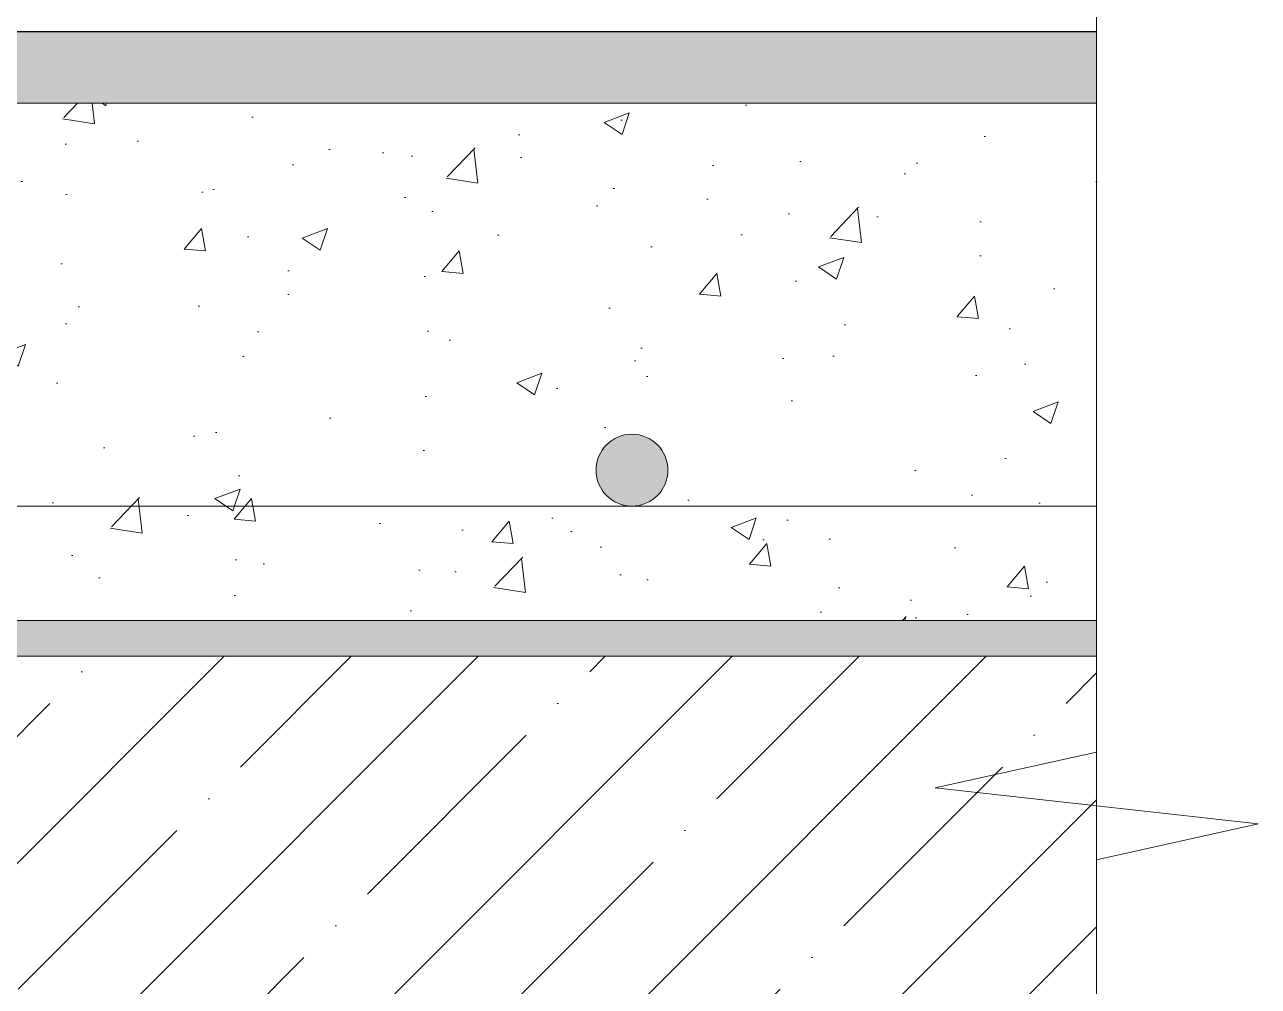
# Model space of a CAD drawing. Header units: millimetres. Extents: x -477324 to 554022, y -132142 to 283081.
# Drawn here: x -464993 to -463276, y 55426 to 56764 of the extents above; entities that cross this region are included whole.
import ezdxf

# ---------------------------------------------------------------- set-up
doc = ezdxf.new("R2010")
doc.units = ezdxf.units.MM
doc.layers.add('АР_Перегородки кирпич штрих', color=7, linetype='Continuous')
doc.layers.add('АР_Плита', color=220, linetype='Continuous')
doc.layers.add('АР_Тонкие', color=250, linetype='Continuous', lineweight=0)
doc.layers.add('АР_Штриховка', color=252, linetype='Continuous', lineweight=0)

# ---------------------------------------------------------------- blocks, each defined once
blk = doc.blocks.new('*U35')
at = {"color": 8}
blk.add_lwpolyline([(0, -6.699), (0, 1.502), (2.25, 2.002), (-2.25, 2.502), (0, 3.002), (0, 14.093)], dxfattribs=at)
blk = doc.blocks.new('Арматура_D-10')
at = {"layer": 'АР_Перегородки кирпич штрих', "transparency": 33554687}
h = blk.add_hatch(color=256, dxfattribs=at)
h.set_gradient(color2=(0, 0, 0), tint=1, name='SPHERICAL')
h.paths.add_polyline_path([(-59078.57, 235102.41, 1), (-59088.57, 235102.41, 1)])
at = {"layer": 'АР_Тонкие'}
blk.add_circle((-59083.57, 235102.41), 5, dxfattribs=at)

msp = doc.modelspace()

# ---------------------------------------------------------------- hatches: boundary and pattern name
at = {"layer": 'АР_Перегородки кирпич штрих', "transparency": 33554559}
h = msp.add_hatch(dxfattribs=at)
h.set_pattern_fill('AR-CONC', color=256, scale=0.5, style=0)
h.set_pattern_definition([(50, (128331.515, -1613923.52), (91.0923345, -7.9695428), [9.525, -104.775]), (355, (128331.515, -1613923.52), (-17.6217107, 95.5284226), [7.62, -83.820292]), (100.4514447, (128339.11, -1613924.18), (73.4706235, 87.558876), [8.0950044, -89.0451223]), (46.1842, (128331.51, -1613898.12), (135.5395204, -21.021164), [14.2875, -157.1625]), (96.635558, (128342.81, -1613899.87), (118.702067, 123.713062), [12.142512, -133.567804]), (351.184151, (128331.51, -1613898.12), (118.702067, 123.713062), [11.429984, -125.729866]), (21, (128344.215, -1613904.47), (75.8071956, -51.132599), [9.525, -104.775]), (326, (128344.215, -1613904.47), (30.901014, 92.093983), [7.62, -83.82]), (71.451445, (128350.53, -1613908.73), (106.7082096, 40.9613844), [8.0950044, -89.044969]), (37.5, (128331.515, -1613923.52), (1.5443016, 42.27751944), [0, -82.804, 0, -85.09, 0, -84.1375]), (7.5, (128331.515, -1613923.52), (33.4098313, 50.0902874), [0, -48.514, 0, -80.899, 0, -32.0675]), (327.5, (128303.194, -1613923.52), (67.7952976, -2.864372), [0, -31.75, 0, -99.06, 0, -131.445]), (317.5, (128290.494, -1613923.52), (74.0645907, 12.7132455), [0, -41.275, 0, -65.786, 0, -93.345])])
h.paths.add_polyline_path([(-463501.3, 56655.1), (-463501.3, 56755.1), (-470326.7, 56755.1), (-470326.7, 56655.1)])
at = {"layer": 'АР_Перегородки кирпич штрих', "transparency": 33554687}
msp.add_hatch(color=256, dxfattribs=at).paths.add_polyline_path([(-470326.7, 55935.1), (-470326.7, 55885.1), (-463501.3, 55885.1), (-463501.3, 55935.1)])
at = {"layer": 'АР_Штриховка', "ltscale": 100, "true_color": 0x000000}
h = msp.add_hatch(dxfattribs=at)
h.set_pattern_fill('AR-CONC', color=18, scale=50, style=0)
h.set_pattern_definition([(50, (-5148656.87, 788531.7), (358.630091, -31.376067), [37.5, -412.5]), (355, (-5148656.87, 788531.7), (-69.375667, 376.096067), [30, -330]), (100.4514445, (-5148627, 788529.1), (289.254423, 344.719995), [31.870096, -350.571056]), (46.1842, (-5148656.87, 788631.7), (533.620665, -82.75964), [56.25, -618.75]), (96.635635, (-5148612.4, 788624.8), (467.33097, 487.0593), [47.80517, -525.85688]), (351.184164, (-5148656.9, 788631.7), (467.33097, 487.0593), [45, -495]), (21, (-5148606.87, 788606.7), (298.453526, -201.309445), [37.5, -412.5]), (326, (-5148606.87, 788606.7), (121.657666, 362.575023), [30, -330]), (71.451445, (-5148582, 788589.94), (420.111188, 161.265576), [31.870095, -350.571056]), (37.5, (-5148656.87, 788531.71), (6.0799277, 166.446927), [0, -326, 0, -335, 0, -331.25]), (7.5, (-5148656.87, 788531.71), (131.534769, 197.205856), [0, -191, 0, -318.5, 0, -126.25]), (327.5, (-5148768.37, 788531.71), (266.911218, -11.277436), [0, -125, 0, -390, 0, -517.5]), (317.5, (-5148818.37, 788531.7), (291.593085, 50.052491), [0, -162.5, 0, -259, 0, -367.5])])
h.paths.add_polyline_path([(-463501.3, 56655.1), (-470326.7, 56655.1), (-470326.7, 55935.1), (-463501.3, 55935.1)])
h = msp.add_hatch(dxfattribs=at)
h.set_pattern_fill('ANSI35', color=18, scale=1000, style=0)
h.set_pattern_definition([(45, (-5148656.87, 788381.7), (-176.776695, 176.776695), []), (45, (-5148480.1, 788381.7), (-176.776695, 176.776695), [312.5, -62.5, 0, -62.5])])
h.paths.add_polyline_path([(-463501.3, 55885.1), (-470326.7, 55885.1), (-470326.7, 54885.1), (-463501.3, 54885.1)])

# ---------------------------------------------------------------- linework, layer by layer
at = {"layer": 'АР_Плита', "color": 18, "lineweight": 5, "ltscale": 100, "true_color": 0x000000}
msp.add_lwpolyline([(-470326.7, 55885.1), (-463501.3, 55885.1), (-463501.3, 54885.1), (-470326.7, 54885.1)], close=True, dxfattribs=at)
at = {"layer": 'АР_Тонкие', "lineweight": 30}
msp.add_line((-470326.7, 56755.1), (-463501.3, 56755.1), dxfattribs=at)
at = {"layer": 'АР_Тонкие'}
for points in [[(-470326.7, 56655.1), (-463501.3, 56655.1)], [(-463501.3, 56094.2), (-470326.7, 56094.2)], [(-470326.7, 55935.1), (-470326.7, 55935.1), (-463501.3, 55935.1)]]:
    msp.add_lwpolyline(points, dxfattribs=at)

# ---------------------------------------------------------------- block references
for name, p, xscale, yscale, zscale in [('*U35', (-463501.3, 55451.5), 100, 100, 100), ('Арматура_D-10', (126687.6, -2294879.9), 10, 10, 10)]:
    msp.add_blockref(name, p, dxfattribs=dict(at, xscale=xscale, yscale=yscale, zscale=zscale))

doc.saveas('drawing.dxf')
